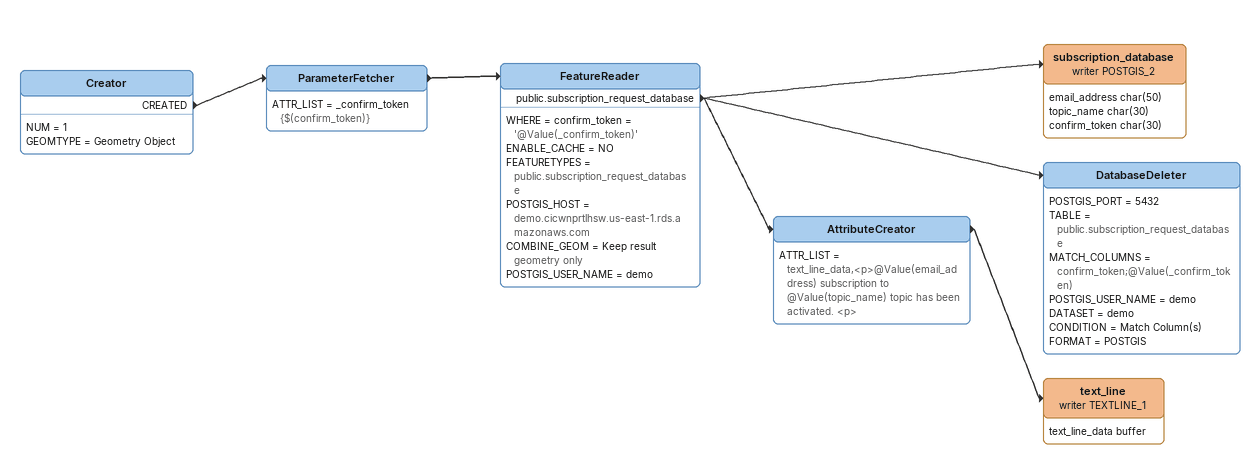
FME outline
Creator
    NUM = 1
    GEOMTYPE = Geometry Object
    CREATED -> ParameterFetcher
ParameterFetcher
    ATTR_LIST = _confirm_token {$(confirm_token)}
    -> FeatureReader
FeatureReader
    WHERE = confirm_token = '@Value(_confirm_token)'
    ENABLE_CACHE = NO
    FEATURETYPES = public.subscription_request_database
    POSTGIS_HOST = demo.cicwnprtlhsw.us-east-1.rds.amazonaws.com
    COMBINE_GEOM = Keep result geometry only
    POSTGIS_USER_NAME = demo
    public.subscription_request_database -> DatabaseDeleter
    public.subscription_request_database -> AttributeCreator
    public.subscription_request_database -> subscription_database (writer POSTGIS_2)
subscription_database (writer POSTGIS_2)
    attributes: email_address char(50), topic_name char(30), confirm_token char(30)
DatabaseDeleter
    POSTGIS_PORT = 5432
    TABLE = public.subscription_request_database
    MATCH_COLUMNS = confirm_token;@Value(_confirm_token)
    POSTGIS_USER_NAME = demo
    DATASET = demo
    CONDITION = Match Column(s)
    FORMAT = POSTGIS
AttributeCreator
    ATTR_LIST = text_line_data,<p>@Value(email_address) subscription to @Value(topic_name) topic has been activated. <p>
    -> text_line (writer TEXTLINE_1)
text_line (writer TEXTLINE_1)
    attributes: text_line_data buffer
